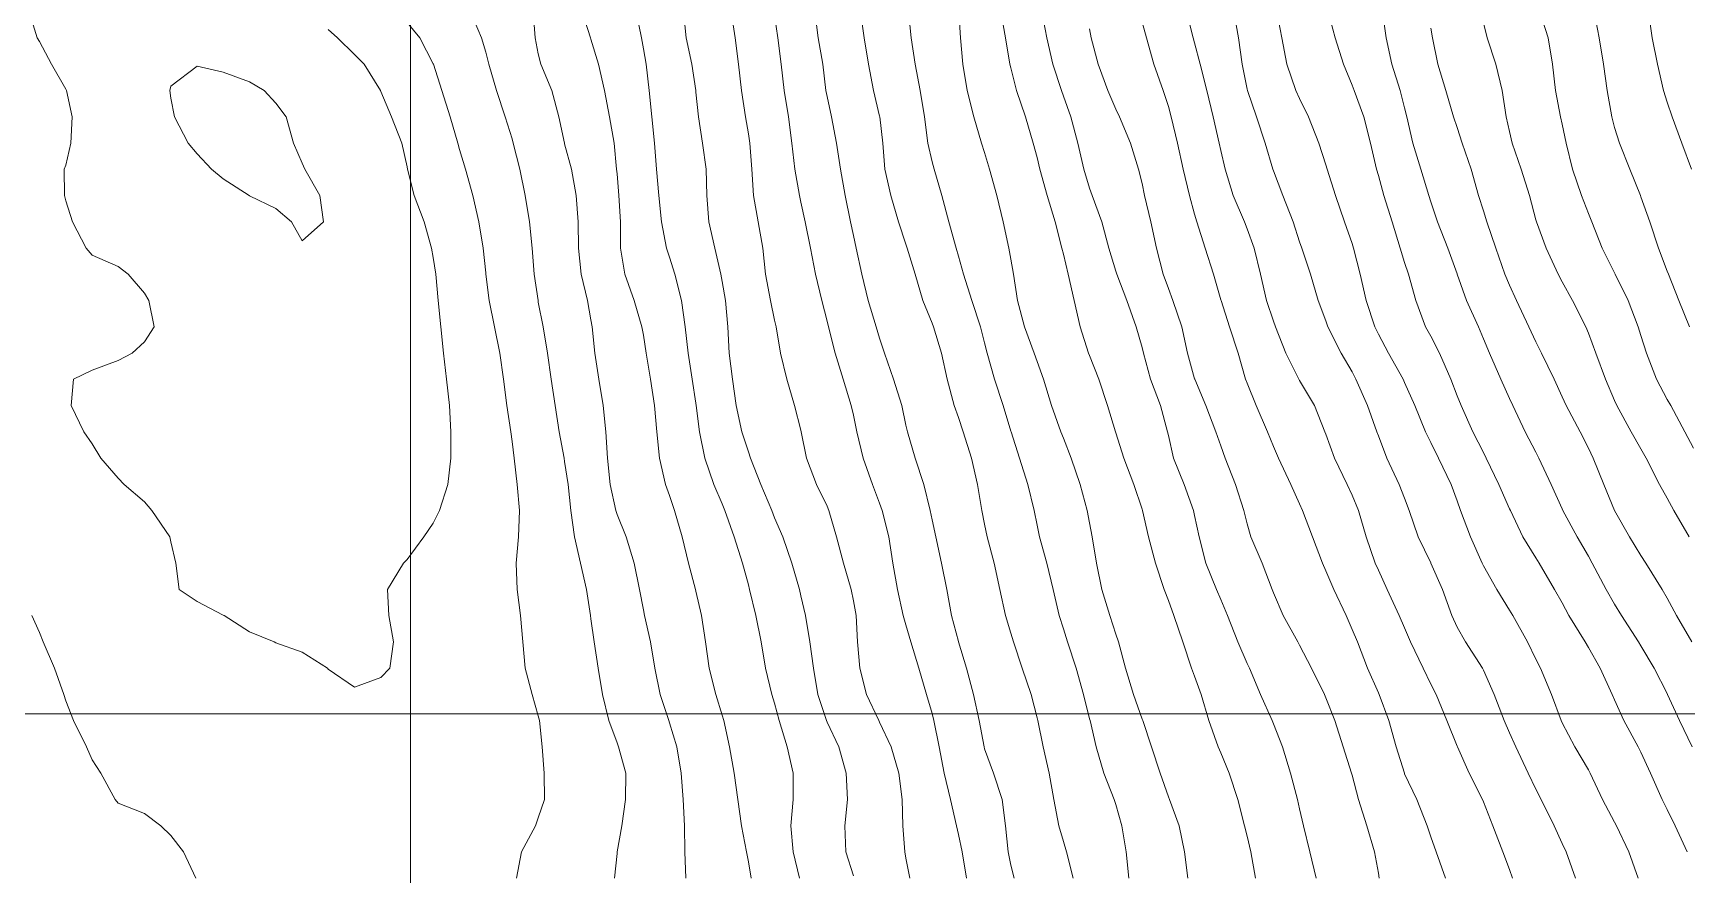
# Model space of a CAD drawing. Header units: centimetres. Extents: x 0 to 642158, y -847 to 649707.
# Drawn here: x 617059.63 to 617091.13, y 620284.31 to 620300.34 of the extents above; entities that cross this region are included whole.
import ezdxf

# ---------------------------------------------------------------- set-up
doc = ezdxf.new("R2010")
doc.units = ezdxf.units.CM
doc.header["$MEASUREMENT"] = 0
doc.layers.add('MEV_grille', color=254, linetype='Continuous', lineweight=9)
doc.layers.add('WAL_topographie 0.5', color=253, linetype='Continuous', lineweight=20)

# ---------------------------------------------------------------- blocks, each defined once
blk = doc.blocks.new('*U114')
at = {"layer": 'MEV_grille', "transparency": 33554687}
blk.add_lwpolyline([(-1338.461, 0), (1338.461, 0)], dxfattribs=at)
blk = doc.blocks.new('*U115')
at = {"layer": 'MEV_grille', "color": 0, "linetype": 'ByBlock', "lineweight": -2, "transparency": 16777216}
blk.add_blockref('*U114', (0, -2100), dxfattribs=at)
blk = doc.blocks.new('*U112')
at = {"layer": 'MEV_grille', "transparency": 33554687}
blk.add_lwpolyline([(0, 1825.476), (0, -1825.476)], dxfattribs=at)
blk = doc.blocks.new('*U113')
at = {"layer": 'MEV_grille', "color": 0, "linetype": 'ByBlock', "lineweight": -2, "transparency": 16777216}
blk.add_blockref('*U112', (1700, 0), dxfattribs=at)

msp = doc.modelspace()

# ---------------------------------------------------------------- linework, layer by layer
at = {"layer": 'WAL_topographie 0.5'}
for points in [[(617059.552, 620300.75), (617059.707, 620300.25), (617059.75, 620300.186), (617059.975, 620299.75), (617060.25, 620299.274), (617060.261, 620299.25), (617060.374, 620298.75), (617060.344, 620298.25), (617060.25, 620297.831), (617060.221, 620297.75), (617060.224, 620297.25), (617060.25, 620297.15), (617060.38, 620296.75), (617060.635, 620296.25), (617060.75, 620296.114), (617061.25, 620295.896), (617061.435, 620295.75), (617061.75, 620295.39), (617061.83, 620295.25), (617061.933, 620294.75), (617061.75, 620294.461), (617061.513, 620294.25), (617061.25, 620294.108), (617060.75, 620293.925), (617060.395, 620293.75), (617060.353, 620293.25), (617060.592, 620292.75), (617060.75, 620292.52), (617060.917, 620292.25), (617061.25, 620291.87), (617061.359, 620291.75), (617061.75, 620291.419), (617061.891, 620291.25), (617062.229, 620290.75), (617062.25, 620290.654), (617062.343, 620290.25), (617062.412, 620289.75), (617062.75, 620289.518), (617063.25, 620289.26), (617063.266, 620289.25), (617063.75, 620288.943), (617064.217, 620288.75), (617064.25, 620288.729), (617064.75, 620288.557), (617065.235, 620288.25), (617065.25, 620288.231), (617065.75, 620287.887), (617066.25, 620288.073), (617066.423, 620288.25), (617066.493, 620288.75), (617066.404, 620289.25), (617066.38, 620289.75), (617066.684, 620290.25), (617066.75, 620290.316), (617067.069, 620290.75), (617067.25, 620291.013), (617067.367, 620291.25), (617067.526, 620291.75), (617067.585, 620292.25), (617067.583, 620292.75), (617067.558, 620293.25), (617067.503, 620293.75), (617067.444, 620294.25), (617067.395, 620294.75), (617067.344, 620295.25), (617067.296, 620295.75), (617067.25, 620296.068), (617067.217, 620296.25), (617067.073, 620296.75), (617066.887, 620297.25), (617066.759, 620297.75), (617066.75, 620297.795), (617066.649, 620298.25), (617066.453, 620298.75), (617066.25, 620299.231), (617066.241, 620299.25), (617065.93, 620299.75), (617065.75, 620299.933), (617065.425, 620300.25), (617065.25, 620300.413)], [(617070.703, 620284.25), (617070.75, 620284.718), (617070.753, 620284.75), (617070.841, 620285.25), (617070.912, 620285.75), (617070.915, 620286.25), (617070.78, 620286.75), (617070.75, 620286.829), (617070.593, 620287.25), (617070.47, 620287.75), (617070.39, 620288.25), (617070.313, 620288.75), (617070.25, 620289.191), (617070.241, 620289.25), (617070.167, 620289.75), (617070.054, 620290.25), (617069.937, 620290.75), (617069.87, 620291.25), (617069.819, 620291.75), (617069.75, 620292.188), (617069.739, 620292.25), (617069.649, 620292.75), (617069.57, 620293.25), (617069.493, 620293.75), (617069.422, 620294.25), (617069.343, 620294.75), (617069.25, 620295.221), (617069.244, 620295.25), (617069.168, 620295.75), (617069.133, 620296.25), (617069.084, 620296.75), (617068.998, 620297.25), (617068.895, 620297.75), (617068.773, 620298.25), (617068.75, 620298.328), (617068.618, 620298.75), (617068.456, 620299.25), (617068.31, 620299.75), (617068.25, 620299.982), (617068.17, 620300.25), (617067.96, 620300.75)], [(617072.057, 620284.25), (617072.038, 620284.75), (617072.037, 620285.25), (617072.009, 620285.75), (617071.969, 620286.25), (617071.888, 620286.75), (617071.75, 620287.208), (617071.736, 620287.25), (617071.57, 620287.75), (617071.468, 620288.25), (617071.384, 620288.75), (617071.273, 620289.25), (617071.25, 620289.359), (617071.176, 620289.75), (617071.076, 620290.25), (617070.92, 620290.75), (617070.75, 620291.175), (617070.725, 620291.25), (617070.62, 620291.75), (617070.567, 620292.25), (617070.535, 620292.75), (617070.486, 620293.25), (617070.404, 620293.75), (617070.325, 620294.25), (617070.274, 620294.75), (617070.25, 620294.883), (617070.186, 620295.25), (617070.064, 620295.75), (617070.016, 620296.25), (617070.008, 620296.75), (617069.97, 620297.25), (617069.88, 620297.75), (617069.75, 620298.236), (617069.746, 620298.25), (617069.641, 620298.75), (617069.504, 620299.25), (617069.295, 620299.75), (617069.25, 620299.949), (617069.191, 620300.25), (617069.152, 620300.75)], [(617073.302, 620284.25), (617073.25, 620284.564), (617073.215, 620284.75), (617073.118, 620285.25), (617073.053, 620285.75), (617072.98, 620286.25), (617072.893, 620286.75), (617072.782, 620287.25), (617072.75, 620287.355), (617072.633, 620287.75), (617072.507, 620288.25), (617072.432, 620288.75), (617072.356, 620289.25), (617072.25, 620289.716), (617072.242, 620289.75), (617072.109, 620290.25), (617071.991, 620290.75), (617071.844, 620291.25), (617071.75, 620291.537), (617071.674, 620291.75), (617071.557, 620292.25), (617071.506, 620292.75), (617071.462, 620293.25), (617071.389, 620293.75), (617071.307, 620294.25), (617071.25, 620294.591), (617071.22, 620294.75), (617071.078, 620295.25), (617070.898, 620295.75), (617070.815, 620296.25), (617070.815, 620296.75), (617070.783, 620297.25), (617070.75, 620297.661), (617070.742, 620297.75), (617070.692, 620298.25), (617070.604, 620298.75), (617070.509, 620299.25), (617070.396, 620299.75), (617070.25, 620300.23), (617070.243, 620300.25), (617070.086, 620300.75)], [(617074.222, 620284.25), (617074.101, 620284.75), (617074.062, 620285.25), (617074.106, 620285.75), (617074.103, 620286.25), (617073.991, 620286.75), (617073.84, 620287.25), (617073.75, 620287.58), (617073.698, 620287.75), (617073.58, 620288.25), (617073.497, 620288.75), (617073.392, 620289.25), (617073.274, 620289.75), (617073.25, 620289.837), (617073.136, 620290.25), (617072.977, 620290.75), (617072.804, 620291.25), (617072.75, 620291.376), (617072.594, 620291.75), (617072.423, 620292.25), (617072.322, 620292.75), (617072.256, 620293.25), (617072.25, 620293.293), (617072.181, 620293.75), (617072.102, 620294.25), (617072.048, 620294.75), (617071.98, 620295.25), (617071.853, 620295.75), (617071.75, 620296.075), (617071.694, 620296.25), (617071.594, 620296.75), (617071.542, 620297.25), (617071.498, 620297.75), (617071.461, 620298.25), (617071.41, 620298.75), (617071.361, 620299.25), (617071.302, 620299.75), (617071.25, 620300.046), (617071.212, 620300.25), (617071.115, 620300.75)], [(617075.25, 620284.297), (617075.107, 620284.75), (617075.09, 620285.25), (617075.137, 620285.75), (617075.113, 620286.25), (617074.971, 620286.75), (617074.75, 620287.222), (617074.738, 620287.25), (617074.573, 620287.75), (617074.488, 620288.25), (617074.42, 620288.75), (617074.336, 620289.25), (617074.25, 620289.629), (617074.222, 620289.75), (617074.078, 620290.25), (617073.904, 620290.75), (617073.75, 620291.114), (617073.696, 620291.25), (617073.488, 620291.75), (617073.294, 620292.25), (617073.25, 620292.369), (617073.128, 620292.75), (617073.02, 620293.25), (617072.948, 620293.75), (617072.884, 620294.25), (617072.859, 620294.75), (617072.816, 620295.25), (617072.75, 620295.611), (617072.724, 620295.75), (617072.613, 620296.25), (617072.499, 620296.75), (617072.458, 620297.25), (617072.444, 620297.75), (617072.379, 620298.25), (617072.299, 620298.75), (617072.25, 620299.218), (617072.247, 620299.25), (617072.175, 620299.75), (617072.067, 620300.25), (617072.018, 620300.75)], [(617076.323, 620284.25), (617076.25, 620284.632), (617076.228, 620284.75), (617076.192, 620285.25), (617076.179, 620285.75), (617076.114, 620286.25), (617075.972, 620286.75), (617075.75, 620287.219), (617075.735, 620287.25), (617075.503, 620287.75), (617075.373, 620288.25), (617075.326, 620288.75), (617075.301, 620289.25), (617075.25, 620289.534), (617075.21, 620289.75), (617075.061, 620290.25), (617074.928, 620290.75), (617074.786, 620291.25), (617074.75, 620291.333), (617074.551, 620291.75), (617074.36, 620292.25), (617074.257, 620292.75), (617074.25, 620292.779), (617074.129, 620293.25), (617073.983, 620293.75), (617073.863, 620294.25), (617073.78, 620294.75), (617073.75, 620294.874), (617073.672, 620295.25), (617073.575, 620295.75), (617073.524, 620296.25), (617073.437, 620296.75), (617073.348, 620297.25), (617073.318, 620297.75), (617073.276, 620298.25), (617073.25, 620298.426), (617073.198, 620298.75), (617073.12, 620299.25), (617073.065, 620299.75), (617072.996, 620300.25), (617072.92, 620300.75)], [(617077.403, 620284.25), (617077.322, 620284.75), (617077.25, 620285.085), (617077.212, 620285.25), (617077.102, 620285.75), (617076.982, 620286.25), (617076.883, 620286.75), (617076.783, 620287.25), (617076.75, 620287.384), (617076.645, 620287.75), (617076.499, 620288.25), (617076.343, 620288.75), (617076.25, 620289.076), (617076.201, 620289.25), (617076.089, 620289.75), (617076.003, 620290.25), (617075.923, 620290.75), (617075.799, 620291.25), (617075.75, 620291.39), (617075.618, 620291.75), (617075.436, 620292.25), (617075.314, 620292.75), (617075.25, 620293.069), (617075.211, 620293.25), (617075.059, 620293.75), (617074.902, 620294.25), (617074.776, 620294.75), (617074.75, 620294.855), (617074.648, 620295.25), (617074.526, 620295.75), (617074.431, 620296.25), (617074.331, 620296.75), (617074.25, 620297.121), (617074.223, 620297.25), (617074.136, 620297.75), (617074.078, 620298.25), (617074.013, 620298.75), (617073.934, 620299.25), (617073.877, 620299.75), (617073.813, 620300.25), (617073.75, 620300.686)], [(617078.31, 620284.25), (617078.25, 620284.5), (617078.202, 620284.75), (617078.15, 620285.25), (617078.082, 620285.75), (617077.917, 620286.25), (617077.75, 620286.714), (617077.74, 620286.75), (617077.649, 620287.25), (617077.539, 620287.75), (617077.403, 620288.25), (617077.253, 620288.75), (617077.25, 620288.76), (617077.122, 620289.25), (617077.029, 620289.75), (617076.927, 620290.25), (617076.82, 620290.75), (617076.75, 620291.073), (617076.712, 620291.25), (617076.592, 620291.75), (617076.428, 620292.25), (617076.28, 620292.75), (617076.25, 620292.879), (617076.171, 620293.25), (617076.014, 620293.75), (617075.843, 620294.25), (617075.75, 620294.536), (617075.687, 620294.75), (617075.531, 620295.25), (617075.412, 620295.75), (617075.303, 620296.25), (617075.25, 620296.49), (617075.197, 620296.75), (617075.097, 620297.25), (617075.004, 620297.75), (617074.932, 620298.25), (617074.832, 620298.75), (617074.75, 620299.136), (617074.729, 620299.25), (617074.667, 620299.75), (617074.581, 620300.25), (617074.515, 620300.75)], [(617079.436, 620284.25), (617079.309, 620284.75), (617079.25, 620284.947), (617079.162, 620285.25), (617079.069, 620285.75), (617078.982, 620286.25), (617078.864, 620286.75), (617078.762, 620287.25), (617078.75, 620287.302), (617078.638, 620287.75), (617078.468, 620288.25), (617078.301, 620288.75), (617078.25, 620288.915), (617078.15, 620289.25), (617078.043, 620289.75), (617077.933, 620290.25), (617077.798, 620290.75), (617077.75, 620290.991), (617077.698, 620291.25), (617077.615, 620291.75), (617077.499, 620292.25), (617077.344, 620292.75), (617077.25, 620293.023), (617077.17, 620293.25), (617077.034, 620293.75), (617076.931, 620294.25), (617076.777, 620294.75), (617076.75, 620294.817), (617076.576, 620295.25), (617076.43, 620295.75), (617076.274, 620296.25), (617076.25, 620296.326), (617076.113, 620296.75), (617075.967, 620297.25), (617075.851, 620297.75), (617075.811, 620298.25), (617075.752, 620298.75), (617075.75, 620298.76), (617075.636, 620299.25), (617075.54, 620299.75), (617075.458, 620300.25), (617075.388, 620300.75)], [(617080.499, 620284.25), (617080.444, 620284.75), (617080.367, 620285.25), (617080.25, 620285.656), (617080.219, 620285.75), (617080.021, 620286.25), (617079.876, 620286.75), (617079.76, 620287.25), (617079.75, 620287.286), (617079.632, 620287.75), (617079.496, 620288.25), (617079.328, 620288.75), (617079.25, 620288.996), (617079.169, 620289.25), (617079.059, 620289.75), (617078.936, 620290.25), (617078.797, 620290.75), (617078.75, 620290.971), (617078.691, 620291.25), (617078.572, 620291.75), (617078.412, 620292.25), (617078.253, 620292.75), (617078.25, 620292.761), (617078.106, 620293.25), (617077.941, 620293.75), (617077.801, 620294.25), (617077.75, 620294.445), (617077.672, 620294.75), (617077.508, 620295.25), (617077.347, 620295.75), (617077.25, 620296.093), (617077.206, 620296.25), (617077.066, 620296.75), (617076.936, 620297.25), (617076.788, 620297.75), (617076.75, 620297.891), (617076.669, 620298.25), (617076.607, 620298.75), (617076.525, 620299.25), (617076.426, 620299.75), (617076.354, 620300.25), (617076.299, 620300.75)], [(617081.619, 620284.25), (617081.56, 620284.75), (617081.458, 620285.25), (617081.272, 620285.75), (617081.25, 620285.802), (617081.095, 620286.25), (617080.926, 620286.75), (617080.762, 620287.25), (617080.75, 620287.281), (617080.587, 620287.75), (617080.435, 620288.25), (617080.303, 620288.75), (617080.25, 620288.894), (617080.134, 620289.25), (617079.985, 620289.75), (617079.882, 620290.25), (617079.801, 620290.75), (617079.75, 620291.017), (617079.706, 620291.25), (617079.57, 620291.75), (617079.399, 620292.25), (617079.25, 620292.628), (617079.201, 620292.75), (617079.022, 620293.25), (617078.871, 620293.75), (617078.75, 620294.091), (617078.696, 620294.25), (617078.51, 620294.75), (617078.378, 620295.25), (617078.298, 620295.75), (617078.25, 620296.039), (617078.214, 620296.25), (617078.106, 620296.75), (617077.983, 620297.25), (617077.842, 620297.75), (617077.75, 620298.07), (617077.694, 620298.25), (617077.544, 620298.75), (617077.419, 620299.25), (617077.337, 620299.75), (617077.294, 620300.25), (617077.26, 620300.75)], [(617082.91, 620284.25), (617082.818, 620284.75), (617082.75, 620285.048), (617082.702, 620285.25), (617082.573, 620285.75), (617082.411, 620286.25), (617082.25, 620286.636), (617082.197, 620286.75), (617082.019, 620287.25), (617081.872, 620287.75), (617081.75, 620288.096), (617081.688, 620288.25), (617081.525, 620288.75), (617081.353, 620289.25), (617081.25, 620289.538), (617081.17, 620289.75), (617081.004, 620290.25), (617080.873, 620290.75), (617080.759, 620291.25), (617080.75, 620291.277), (617080.59, 620291.75), (617080.403, 620292.25), (617080.25, 620292.734), (617080.245, 620292.75), (617080.09, 620293.25), (617079.927, 620293.75), (617079.75, 620294.203), (617079.732, 620294.25), (617079.572, 620294.75), (617079.458, 620295.25), (617079.34, 620295.75), (617079.25, 620296.135), (617079.223, 620296.25), (617079.091, 620296.75), (617078.943, 620297.25), (617078.805, 620297.75), (617078.75, 620297.974), (617078.676, 620298.25), (617078.53, 620298.75), (617078.359, 620299.25), (617078.25, 620299.679), (617078.232, 620299.75), (617078.15, 620300.25), (617078.062, 620300.75)], [(617084.066, 620284.25), (617083.947, 620284.75), (617083.827, 620285.25), (617083.75, 620285.571), (617083.707, 620285.75), (617083.578, 620286.25), (617083.424, 620286.75), (617083.25, 620287.192), (617083.227, 620287.25), (617083.008, 620287.75), (617082.794, 620288.25), (617082.75, 620288.338), (617082.575, 620288.75), (617082.375, 620289.25), (617082.25, 620289.559), (617082.167, 620289.75), (617081.962, 620290.25), (617081.836, 620290.75), (617081.75, 620291.157), (617081.73, 620291.25), (617081.548, 620291.75), (617081.349, 620292.25), (617081.25, 620292.679), (617081.233, 620292.75), (617081.099, 620293.25), (617080.909, 620293.75), (617080.775, 620294.25), (617080.75, 620294.355), (617080.639, 620294.75), (617080.456, 620295.25), (617080.268, 620295.75), (617080.25, 620295.812), (617080.118, 620296.25), (617079.986, 620296.75), (617079.8, 620297.25), (617079.75, 620297.388), (617079.638, 620297.75), (617079.527, 620298.25), (617079.391, 620298.75), (617079.25, 620299.143), (617079.212, 620299.25), (617079.052, 620299.75), (617078.936, 620300.25), (617078.841, 620300.75)], [(617087.807, 620284.25), (617087.75, 620284.414), (617087.623, 620284.75), (617087.429, 620285.25), (617087.25, 620285.704), (617087.231, 620285.75), (617086.981, 620286.25), (617086.755, 620286.75), (617086.75, 620286.763), (617086.552, 620287.25), (617086.35, 620287.75), (617086.25, 620287.948), (617086.101, 620288.25), (617085.861, 620288.75), (617085.75, 620289.016), (617085.647, 620289.25), (617085.42, 620289.75), (617085.25, 620290.118), (617085.192, 620290.25), (617085.016, 620290.75), (617084.873, 620291.25), (617084.75, 620291.543), (617084.658, 620291.75), (617084.414, 620292.25), (617084.25, 620292.703), (617084.232, 620292.75), (617084.034, 620293.25), (617083.75, 620293.725), (617083.737, 620293.75), (617083.488, 620294.25), (617083.289, 620294.75), (617083.25, 620294.859), (617083.122, 620295.25), (617083.004, 620295.75), (617082.882, 620296.25), (617082.75, 620296.617), (617082.7, 620296.75), (617082.482, 620297.25), (617082.331, 620297.75), (617082.25, 620298.109), (617082.22, 620298.25), (617082.102, 620298.75), (617081.983, 620299.25), (617081.856, 620299.75), (617081.75, 620300.156), (617081.723, 620300.25), (617081.596, 620300.75)], [(617089.005, 620284.25), (617088.828, 620284.75), (617088.75, 620284.911), (617088.598, 620285.25), (617088.349, 620285.75), (617088.25, 620285.947), (617088.103, 620286.25), (617087.867, 620286.75), (617087.75, 620287.021), (617087.646, 620287.25), (617087.453, 620287.75), (617087.25, 620288.212), (617087.232, 620288.25), (617086.911, 620288.75), (617086.75, 620289.032), (617086.649, 620289.25), (617086.469, 620289.75), (617086.251, 620290.25), (617086.25, 620290.253), (617086.011, 620290.75), (617085.839, 620291.25), (617085.75, 620291.486), (617085.649, 620291.75), (617085.412, 620292.25), (617085.25, 620292.675), (617085.222, 620292.75), (617085.04, 620293.25), (617084.823, 620293.75), (617084.75, 620293.893), (617084.541, 620294.25), (617084.288, 620294.75), (617084.25, 620294.861), (617084.103, 620295.25), (617083.959, 620295.75), (617083.792, 620296.25), (617083.75, 620296.367), (617083.626, 620296.75), (617083.432, 620297.25), (617083.25, 620297.719), (617083.238, 620297.75), (617083.097, 620298.25), (617082.927, 620298.75), (617082.755, 620299.25), (617082.75, 620299.275), (617082.655, 620299.75), (617082.588, 620300.25), (617082.498, 620300.75)], [(617090.2, 620284.25), (617090.02, 620284.75), (617089.783, 620285.25), (617089.75, 620285.315), (617089.517, 620285.75), (617089.286, 620286.25), (617089.25, 620286.311), (617088.995, 620286.75), (617088.75, 620287.207), (617088.73, 620287.25), (617088.548, 620287.75), (617088.338, 620288.25), (617088.25, 620288.42), (617088.088, 620288.75), (617087.811, 620289.25), (617087.75, 620289.352), (617087.504, 620289.75), (617087.25, 620290.197), (617087.225, 620290.25), (617087.006, 620290.75), (617086.816, 620291.25), (617086.75, 620291.433), (617086.634, 620291.75), (617086.398, 620292.25), (617086.25, 620292.548), (617086.15, 620292.75), (617085.944, 620293.25), (617085.75, 620293.689), (617085.723, 620293.75), (617085.442, 620294.25), (617085.25, 620294.609), (617085.183, 620294.75), (617085.019, 620295.25), (617084.903, 620295.75), (617084.779, 620296.25), (617084.75, 620296.338), (617084.602, 620296.75), (617084.436, 620297.25), (617084.277, 620297.75), (617084.25, 620297.836), (617084.114, 620298.25), (617083.92, 620298.75), (617083.75, 620299.097), (617083.681, 620299.25), (617083.507, 620299.75), (617083.414, 620300.25), (617083.317, 620300.75)], [(617091.133, 620284.75), (617090.904, 620285.25), (617090.75, 620285.561), (617090.656, 620285.75), (617090.436, 620286.25), (617090.25, 620286.647), (617090.198, 620286.75), (617089.926, 620287.25), (617089.75, 620287.648), (617089.704, 620287.75), (617089.476, 620288.25), (617089.25, 620288.641), (617089.188, 620288.75), (617088.878, 620289.25), (617088.75, 620289.492), (617088.606, 620289.75), (617088.313, 620290.25), (617088.25, 620290.348), (617088.003, 620290.75), (617087.767, 620291.25), (617087.75, 620291.286), (617087.547, 620291.75), (617087.305, 620292.25), (617087.25, 620292.354), (617087.051, 620292.75), (617086.825, 620293.25), (617086.75, 620293.437), (617086.631, 620293.75), (617086.414, 620294.25), (617086.25, 620294.573), (617086.148, 620294.75), (617085.965, 620295.25), (617085.824, 620295.75), (617085.75, 620295.976), (617085.667, 620296.25), (617085.511, 620296.75), (617085.354, 620297.25), (617085.25, 620297.63), (617085.217, 620297.75), (617085.101, 620298.25), (617084.971, 620298.75), (617084.787, 620299.25), (617084.75, 620299.353), (617084.586, 620299.75), (617084.429, 620300.25), (617084.294, 620300.75)], [(617091.225, 620286.75), (617090.987, 620287.25), (617090.757, 620287.75), (617090.75, 620287.765), (617090.504, 620288.25), (617090.25, 620288.673), (617090.202, 620288.75), (617089.878, 620289.25), (617089.75, 620289.466), (617089.59, 620289.75), (617089.325, 620290.25), (617089.25, 620290.381), (617089.035, 620290.75), (617088.765, 620291.25), (617088.75, 620291.285), (617088.542, 620291.75), (617088.307, 620292.25), (617088.25, 620292.361), (617088.049, 620292.75), (617087.81, 620293.25), (617087.75, 620293.383), (617087.584, 620293.75), (617087.365, 620294.25), (617087.25, 620294.522), (617087.155, 620294.75), (617086.928, 620295.25), (617086.752, 620295.75), (617086.75, 620295.756), (617086.571, 620296.25), (617086.376, 620296.75), (617086.25, 620297.131), (617086.212, 620297.25), (617086.057, 620297.75), (617085.904, 620298.25), (617085.794, 620298.75), (617085.75, 620298.919), (617085.665, 620299.25), (617085.505, 620299.75), (617085.396, 620300.25), (617085.328, 620300.75)], [(617091.25, 620292.436), (617091.088, 620292.75), (617090.819, 620293.25), (617090.75, 620293.366), (617090.545, 620293.75), (617090.355, 620294.25), (617090.25, 620294.587), (617090.199, 620294.75), (617090.007, 620295.25), (617089.762, 620295.75), (617089.75, 620295.776), (617089.515, 620296.25), (617089.315, 620296.75), (617089.25, 620296.908), (617089.116, 620297.25), (617088.946, 620297.75), (617088.827, 620298.25), (617088.75, 620298.612), (617088.72, 620298.75), (617088.622, 620299.25), (617088.567, 620299.75), (617088.482, 620300.25), (617088.326, 620300.75)], [(617091.173, 620294.75), (617090.974, 620295.25), (617090.773, 620295.75), (617090.75, 620295.808), (617090.586, 620296.25), (617090.421, 620296.75), (617090.25, 620297.225), (617090.24, 620297.25), (617090.04, 620297.75), (617089.841, 620298.25), (617089.75, 620298.544), (617089.696, 620298.75), (617089.611, 620299.25), (617089.536, 620299.75), (617089.455, 620300.25), (617089.362, 620300.75)], [(617091.216, 620297.75), (617091.032, 620298.25), (617090.843, 620298.75), (617090.75, 620299.026), (617090.679, 620299.25), (617090.567, 620299.75), (617090.468, 620300.25), (617090.394, 620300.75)], [(617068.835, 620284.25), (617068.93, 620284.75), (617069.194, 620285.25), (617069.25, 620285.397), (617069.37, 620285.75), (617069.361, 620286.25), (617069.321, 620286.75), (617069.271, 620287.25), (617069.25, 620287.34), (617069.132, 620287.75), (617069, 620288.25), (617068.956, 620288.75), (617068.911, 620289.25), (617068.845, 620289.75), (617068.83, 620290.25), (617068.871, 620290.75), (617068.894, 620291.25), (617068.85, 620291.75), (617068.788, 620292.25), (617068.75, 620292.565), (617068.727, 620292.75), (617068.65, 620293.25), (617068.585, 620293.75), (617068.514, 620294.25), (617068.415, 620294.75), (617068.314, 620295.25), (617068.253, 620295.75), (617068.25, 620295.781), (617068.2, 620296.25), (617068.117, 620296.75), (617068.005, 620297.25), (617067.862, 620297.75), (617067.75, 620298.129), (617067.716, 620298.25), (617067.57, 620298.75), (617067.41, 620299.25), (617067.254, 620299.75), (617067.25, 620299.76), (617066.992, 620300.25), (617066.75, 620300.544)], [(617085.268, 620284.25), (617085.25, 620284.348), (617085.178, 620284.75), (617085.028, 620285.25), (617084.871, 620285.75), (617084.75, 620286.211), (617084.74, 620286.25), (617084.582, 620286.75), (617084.422, 620287.25), (617084.25, 620287.683), (617084.221, 620287.75), (617083.975, 620288.25), (617083.75, 620288.689), (617083.715, 620288.75), (617083.435, 620289.25), (617083.25, 620289.686), (617083.227, 620289.75), (617083.035, 620290.25), (617082.824, 620290.75), (617082.75, 620290.998), (617082.686, 620291.25), (617082.53, 620291.75), (617082.335, 620292.25), (617082.25, 620292.481), (617082.157, 620292.75), (617081.961, 620293.25), (617081.752, 620293.75), (617081.75, 620293.758), (617081.616, 620294.25), (617081.504, 620294.75), (617081.336, 620295.25), (617081.25, 620295.479), (617081.149, 620295.75), (617081.024, 620296.25), (617080.916, 620296.75), (617080.795, 620297.25), (617080.75, 620297.477), (617080.683, 620297.75), (617080.532, 620298.25), (617080.318, 620298.75), (617080.25, 620298.895), (617080.098, 620299.25), (617079.91, 620299.75), (617079.78, 620300.25), (617079.75, 620300.422)], [(617086.53, 620284.25), (617086.352, 620284.75), (617086.25, 620285.035), (617086.178, 620285.25), (617085.981, 620285.75), (617085.75, 620286.238), (617085.745, 620286.25), (617085.586, 620286.75), (617085.451, 620287.25), (617085.264, 620287.75), (617085.25, 620287.78), (617085.046, 620288.25), (617084.851, 620288.75), (617084.75, 620288.988), (617084.635, 620289.25), (617084.401, 620289.75), (617084.25, 620290.104), (617084.184, 620290.25), (617083.995, 620290.75), (617083.808, 620291.25), (617083.75, 620291.377), (617083.581, 620291.75), (617083.347, 620292.25), (617083.25, 620292.473), (617083.136, 620292.75), (617082.922, 620293.25), (617082.75, 620293.679), (617082.722, 620293.75), (617082.578, 620294.25), (617082.413, 620294.75), (617082.253, 620295.25), (617082.25, 620295.262), (617082.107, 620295.75), (617081.952, 620296.25), (617081.794, 620296.75), (617081.75, 620296.896), (617081.652, 620297.25), (617081.535, 620297.75), (617081.421, 620298.25), (617081.303, 620298.75), (617081.25, 620298.943), (617081.149, 620299.25), (617080.976, 620299.75), (617080.831, 620300.25), (617080.75, 620300.55)], [(617091.219, 620288.75), (617090.928, 620289.25), (617090.75, 620289.58), (617090.657, 620289.75), (617090.347, 620290.25), (617090.25, 620290.397), (617090.035, 620290.75), (617089.75, 620291.25), (617089.75, 620291.25), (617089.543, 620291.75), (617089.344, 620292.25), (617089.25, 620292.436), (617089.091, 620292.75), (617088.826, 620293.25), (617088.75, 620293.419), (617088.597, 620293.75), (617088.358, 620294.25), (617088.25, 620294.466), (617088.119, 620294.75), (617087.883, 620295.25), (617087.75, 620295.541), (617087.661, 620295.75), (617087.487, 620296.25), (617087.314, 620296.75), (617087.25, 620296.96), (617087.159, 620297.25), (617087.017, 620297.75), (617086.849, 620298.25), (617086.75, 620298.545), (617086.68, 620298.75), (617086.537, 620299.25), (617086.384, 620299.75), (617086.281, 620300.25), (617086.25, 620300.44)], [(617091.168, 620290.75), (617090.878, 620291.25), (617090.75, 620291.489), (617090.604, 620291.75), (617090.349, 620292.25), (617090.25, 620292.424), (617090.066, 620292.75), (617089.792, 620293.25), (617089.75, 620293.349), (617089.577, 620293.75), (617089.395, 620294.25), (617089.25, 620294.631), (617089.199, 620294.75), (617088.948, 620295.25), (617088.75, 620295.608), (617088.677, 620295.75), (617088.444, 620296.25), (617088.261, 620296.75), (617088.25, 620296.788), (617088.126, 620297.25), (617087.973, 620297.75), (617087.801, 620298.25), (617087.75, 620298.472), (617087.687, 620298.75), (617087.605, 620299.25), (617087.485, 620299.75), (617087.325, 620300.25), (617087.25, 620300.541)], [(617064.75, 620296.39), (617065.159, 620296.75), (617065.088, 620297.25), (617064.805, 620297.75), (617064.75, 620297.868), (617064.585, 620298.25), (617064.444, 620298.75), (617064.25, 620299.011), (617064.03, 620299.25), (617063.75, 620299.413), (617063.25, 620299.6), (617062.75, 620299.715), (617062.25, 620299.331), (617062.231, 620299.25), (617062.25, 620299.103), (617062.317, 620298.75), (617062.583, 620298.25), (617062.75, 620298.046), (617063.028, 620297.75), (617063.25, 620297.57), (617063.744, 620297.25), (617063.75, 620297.246), (617064.25, 620297.005), (617064.55, 620296.75), (617064.75, 620296.39)], [(617059.604, 620289.25), (617059.75, 620288.931), (617059.816, 620288.75), (617060.037, 620288.25), (617060.211, 620287.75), (617060.25, 620287.627), (617060.394, 620287.25), (617060.646, 620286.75), (617060.75, 620286.507), (617060.915, 620286.25), (617061.189, 620285.75), (617061.25, 620285.682), (617061.75, 620285.479), (617062.061, 620285.25), (617062.25, 620285.065), (617062.489, 620284.75), (617062.727, 620284.25)]]:
    msp.add_lwpolyline(points, dxfattribs=at)

# ---------------------------------------------------------------- block references
at = {"layer": 'MEV_grille', "transparency": 33554687}
for name, p in [('*U113', (615366.814, 620593.644)), ('*U115', (616669.481, 622387.381))]:
    msp.add_blockref(name, p, dxfattribs=at)

doc.saveas('drawing.dxf')
